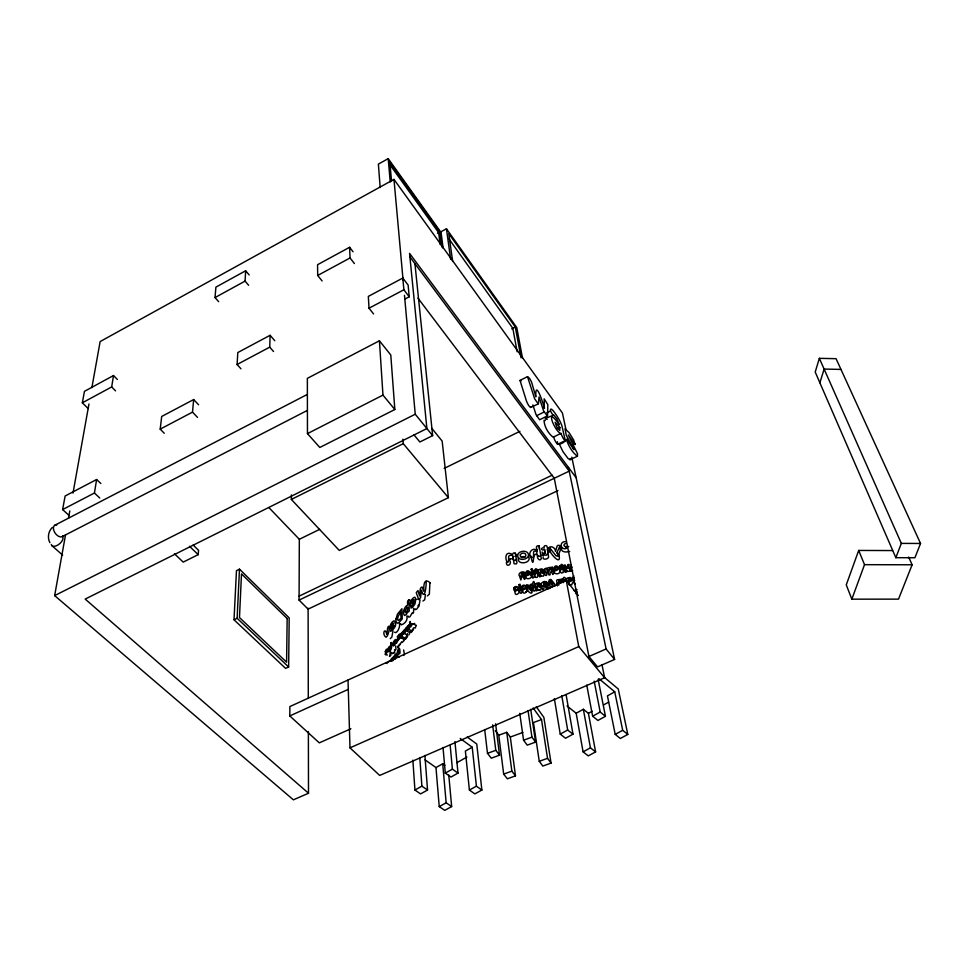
<?xml version="1.0" encoding="UTF-8"?>
<svg xmlns="http://www.w3.org/2000/svg" width="969" height="969" viewBox="0 0 969 969"><rect width="100%" height="100%" fill="white"/><g stroke="black" fill="none" stroke-linecap="round" stroke-linejoin="round"><path stroke-width="1.45" d="M548.018 552.415L546.601 555.14L542.386 555.067L542.531 553.808L544.978 553.541L544.542 549.484C541.09 551.518 540.193 547.097 544.203 547.824C542.725 545.353 547.63 544.53 547.11 547.315L549.023 547.933L547.4 548.987L548.006 552.5L549.593 551.785L548.781 550.683M557.974 490.58L308.106 609.126L299.07 600.102L299.324 539.297L268.946 507.647M566.502 440.035L566.889 439.175L573.975 449.725L566.259 435.19L564.988 428.782L569.057 432.61L573.563 439.829L575.126 444.577L568.258 434.936L577.524 453.746L577.451 456.193L570.075 459.73L568.028 458.458L562.977 451.651L559.077 443.62L566.502 440.035C568.791 445.982 572.207 452.62 577.451 456.193M540.738 555.104C539.406 558.604 535.881 554.462 536.935 551.797C530.54 548.151 536.087 558.035 531.509 557.684C526.918 554.316 532.054 546.528 536.838 550.295L536.39 546.867L537.25 545.886L539.103 545.717L539.333 549.12M288.641 666.975L289.186 617.871L239.476 569.166L236.472 570.644L234.013 619.785L285.601 668.38L288.641 666.975L237.126 618.283L239.476 569.166M431.811 428.322L442.167 441.113L448.405 497.678L339.271 550.416L291.354 499.435L291.403 494.905M350.875 728.773L319.31 742.86L289.779 715.934L289.876 706.558L566.259 580.431L578.384 595.547M542.034 586.742C541.78 591.562 544.663 589.431 543.997 586.439A1.296 0.957 -9.7 0 1 545.644 586.633C548.103 595.196 548.599 578.42 543.076 581.957C538.51 584.186 543.9 589.612 543.779 582.805A1.296 0.957 -9.7 0 1 545.026 583.12L545.644 586.633M519.856 589.939C524.81 589.334 516.792 581.557 519.626 589.564C518.754 595.208 524.132 593.864 520.91 589.467M530.685 555.516C534.779 573.721 531.581 548.89 537.565 555.298C536.499 557.962 540.024 562.105 541.344 558.604L539.103 545.717M398.356 646.517L397.799 647.704L397.496 646.226M516.295 559.307L515.096 560.567L513.304 559.816M273.524 351.505L269.733 347.144L270.109 335.298L237.793 352.546L237.102 364.501L240.942 368.789M519.856 577.112L520.874 580.031L521.794 576.809A1.284 0.945 -10.7 0 1 523.417 576.991C525.767 585.433 526.349 568.864 520.85 572.352C516.32 574.544 521.528 579.886 521.528 573.188A1.284 0.945 -10.7 0 1 522.751 573.503L523.417 576.991M563.352 565.557C563.328 575.332 564.842 565.545 561.814 564.394A1.466 1.078 -8.8 0 0 561.099 564.515L560.906 565.557L559.464 566.029L560.47 570.111M562.383 581.618L561.996 579.026L563.449 578.541L563.643 577.476A1.49 1.102 -8.7 0 1 564.37 577.354C566.393 578.505 565.411 578.796 565.436 580.952M570.353 458.507L570.075 459.73M415.023 608.823L415.216 609.683L416.537 609.271L419.068 606.013L420.013 599.872M518.96 591.381L518.899 590.739M394.516 632.236C396.951 634.562 400.657 626.349 399.422 623.418M537.662 570.038L536.838 570.584L537.129 572.933C533.107 574.908 535.494 573.333 535.385 570.838L533.774 570.45L535.215 569.978L535.433 568.924A1.466 1.078 -10 0 1 536.148 568.803C539.067 569.518 538.389 579.135 536.838 570.584M248.621 285.298L245.072 281.107L245.642 270.775L215.893 287.139L215.033 297.568L218.643 301.686M412.976 629.329L411.825 630.225M565.254 572.279C562.008 563.873 566.405 561.305 566.623 571.516C565.484 574.363 563.183 568.633 565.387 568.367M406.871 636.221L405.732 637.117M392.796 660.361L391.755 661.294M407.38 633.569C406.907 636.899 402.474 630.662 401.457 633.835C400.706 636.076 402.983 632.054 403.298 633.859C395.885 640.085 413.448 640.909 401.445 636.451M174.444 553.784L183.214 562.105L198.209 554.656L198.56 550.295L193.134 545.05M407.537 629.547C414.526 630.431 411.946 634.756 406.798 630.94L406.665 627.803A1.744 0.727 -69.7 0 1 407.041 626.628L409.088 624.811L407.428 627.755L409.088 626.434L409.209 628.057L406.895 630.916M429.885 582.866L429.364 594.154L427.377 595.935M426.118 581.23C426.566 582.587 424.991 603.178 421.406 590.133L420.582 597.582L418.778 599.666L416.234 592.604L417.978 590.557L419.589 595.983L420.243 589.431A1.623 0.678 -69 0 1 420.8 587.856L422.048 586.911L423.792 591.187C423.804 586.996 423.138 576.821 430.418 582.902M197.506 417.397L192.504 412.128L193.667 399.543L161.69 416.464L160.2 429.146L164.258 433.276M404.315 638.753L403.928 640.763L402.099 642.495A1.865 0.775 -69.9 0 1 401.675 642.059M400.233 637.432L397.774 640.909A1.865 0.775 -69.9 0 1 397.351 640.461L399.107 635.385L397.569 637.432L397.254 636.803L399.507 634.005L399.858 635.737L398.198 639.479L399.991 637.154L404.57 639.031M425.415 594.542L424.701 599.763L422.92 601.046M571.492 578.287L570.232 577.415L567.483 577.996A1.756 1.296 -8.5 0 0 566.804 578.82C565 582.999 572.4 582.103 571.771 579.486C563.231 579.486 573.127 576.228 571.867 580.637M561.693 582.393L560.918 579.365L557.308 579.753A1.756 1.296 -9 0 0 556.618 580.576L557.405 585.942M569.106 584.888L568.573 581.085M540.145 587.541L540.908 586.935L540.121 586.354M543.161 569.711L541.937 568.851L539.212 569.433A1.744 1.272 -9.8 0 0 538.522 570.244C537.529 574.605 542.131 581.23 540.23 572.461C541.32 573.454 544.59 572.582 543.415 570.898C534.876 570.62 547.412 567.834 543.052 573.587M543.779 573.224L543.04 572.425M540.242 583.653L539.006 582.781L536.269 583.362A1.756 1.296 -10 0 0 535.566 584.186C535.712 585.7 535.784 592.98 537.916 589.964C534.294 583.604 540.763 589.237 540.702 585.094C531.242 584.137 543.246 581.557 540.872 587.166M561.305 580.043C552.427 580.54 569.384 581.461 557.005 583.592M540.23 572.461L538.873 573.212M537.286 586.451L535.905 587.214M574.096 577.379L574.181 578.408M401.275 642.253L399.071 645.948L399.034 644.724M69.126 515.508L62.61 509.573L94.429 493.015L96.621 479.51L100.861 483.531M88.252 408.627L82.341 402.801L111.677 386.934L113.518 375.536L117.37 379.473M410.166 631.618L408.894 634.901M392.99 630.758L391.864 637.081L390.228 638.668M308.372 731.547L308.505 793.223L293.389 799.837L54.652 595.608L65.553 534.706M68.484 518.354L69.804 510.929M73.002 493.1L88.966 403.976M91.885 387.624L100.134 341.572L393.971 179.386L562.444 413.048L565.872 429.231M536.208 587.698L536.547 590.727M62.61 509.573L65.129 495.995L96.621 479.51M82.341 402.801L84.46 391.331L113.518 375.536M561.499 547.909C560.482 552.584 566.817 552.427 569.699 551.397M576.785 593.44L576.095 589.297M576.591 593.149L576.967 592.483M522.86 590.339C518.003 582.514 530.649 584.997 524.035 588.595A2.544 1.89 -10.7 0 0 525.416 588.231C531.194 587.638 523.514 597.037 522.836 591.284M526.627 588.098C521.031 592.011 521.552 586.96 524.181 586.027A2.011 1.49 -10.7 0 0 522.969 586.354L521.782 586.475M515.011 591.684C510.142 583.859 522.788 586.354 516.162 589.939A2.544 1.89 -11.1 0 0 517.543 589.588C523.333 588.982 515.653 598.382 514.975 592.64M518.754 589.443C513.134 593.355 513.691 588.304 516.32 587.384A2.011 1.49 -11.1 0 0 515.108 587.711L513.921 587.82M394.783 641.999C397.944 637.808 393.802 644.494 395.146 644.24C402.123 635.567 388.702 641.139 396.939 642.786M522.448 589.976L522.788 589.37M514.612 591.32L514.939 590.715M393.366 660.507L393.269 658.847L391.621 660.119L392.384 658.411L395.025 659.259M416.149 625.647L415.289 628.033L414.199 627.621M411.91 623.648L410.832 625.211L410.19 621.492L409.596 622.728L410.238 626.701L411.825 625.308L412.019 623.6L416.258 625.284M550.428 580.601L549.811 582.635L551.712 582.308L550.428 580.601L550.84 582.938M819.362 358.336L815.208 372.023L895.841 557.684L914.906 557.744L920.55 543.476L836.065 358.687L819.362 358.336L901.34 543.391L895.841 557.684M397.072 656.134C395.849 655.468 399.749 641.127 400.015 652.573C400.136 654.148 398.416 654.354 399.095 652.222C399.361 654.402 395.037 657.091 399.289 657.03M819.895 382.803L824.122 369.068L840.971 369.419M573.224 580.407L573.309 582.575L575.259 583.835M532.853 404.909L536.039 414.611L539.563 419.771L547.57 415.822L547.824 404.63L544.166 398.828L544.36 408.324C544.602 407.731 534.936 376.687 535.845 396.842L531.545 381.98L529.643 378.419L527.511 376.662L520.002 380.405L526.53 401.227C527.318 403.068 529.353 407.828 531 407.113M548.333 588.607L547.606 584.961L549.314 579.825L550.949 579.426L554.498 583.786L549.629 583.58L550.247 587.093L549.665 588.462L548.224 588.474M549.629 583.58L549.06 584.949L547.606 584.961M572.679 570.584L570.947 571.08L570.39 567.555L571.165 565.121M526.046 576.071C524.592 580.952 534.609 578.178 530.406 574.908M518.585 557.599C515.847 565.351 531.727 563.934 528.82 556.8M892.57 550.562L858.691 550.44L846.264 584.876L851.836 599.169L898.517 599.133L912.12 564.782L908.68 557.054M851.836 599.169L864.518 564.673L858.691 550.44M558.265 555.697L560.7 549.144L560.118 545.644L558.386 545.281A1.563 1.126 -8.8 0 0 557.114 546.092L555.491 551.3C555.54 546.298 546.625 544.433 549.956 550.961C550.44 553.578 561.426 566.502 559.052 555.37L556.824 552.839L560.118 545.644M531.981 584.246L530.225 588.013L531.327 589.346C534.331 595.935 527.669 592.749 527.136 588.68C524.314 584.876 528.699 583.059 529.558 587.202C529.183 583.023 533.846 583.168 532.623 587.747L531.327 591.175M572.122 567.071L570.39 567.555M564.685 568.755L569.057 567.955L569.106 564.418L567.689 564.648L567.87 567.24L565.944 567.265M392.203 644.579L392.978 643.852L393.632 645.984L393.826 641.575L391.912 644.264L394.359 645.378M386.328 663.353L386.437 663.135A1.478 0.606 -70.3 0 1 386.813 662.711L387.067 663.523M404.025 639.298L403.479 640.327M545.172 572.207C543.343 575.986 548.248 577.088 546.577 572.703C549.108 570.753 547.897 576.773 550.186 574.702C549.035 569.929 552.245 572.461 552.875 574.532C554.849 573.442 553.081 565.181 550.683 567.616A1.817 1.332 -9.3 0 0 549.326 567.459C547.412 568.815 542.434 567.107 544.711 572.013C547.57 573.297 544.348 567.725 547.497 569.021C548.672 574.229 549.387 570.111 550.041 568.294C551.664 570.099 553.796 574.132 552.439 567.107M417.918 605.976L418.366 605.104M385.299 654.257C386.837 657.406 387.443 644.979 385.759 650.647L385.008 651.737L385.819 651.531L385.299 654.257L387.455 655.032M537.323 549.774L537.02 551.191M526.639 590.351L526.591 589.164M393.523 652.428L392.348 653.7L391.633 652.549M388.194 662.408L389.635 660.822L390.362 661.355M392.917 658.399L393.135 657.091L391.258 658.956A1.756 0.727 -70.3 0 0 390.882 660.143L390.846 660.955M559.052 555.37L556.109 555.915L549.362 547.461M531.327 589.346L529.825 589.624L526.47 585.179M542.155 551.967L542.386 553.263L545.147 552.984L544.542 549.484M545.244 418.499L553.82 415.023L556.933 418.923L559.283 424.785C545.474 404.679 552.875 429.013 560.579 433.555L561.608 434.899A4.312 0.921 64 0 0 564.019 439.49C568.403 441.125 557.223 446.527 556.557 443.099A4.312 0.945 64.1 0 1 554.147 438.509L553.674 436.934L561.124 433.313M549.956 550.961L550.719 550.331M545.595 418.959L547.231 419.347M400.185 644.034L399.664 644.676M389.962 655.698L390.132 653.082M554.728 570.729C552.027 574.774 561.233 574.92 559.597 570.802M414.09 623.612L414.756 623.406M560.676 572.146L561.354 573.079L563.219 572.497L563.122 569.675M574.06 590.678L575.622 590.436L576.18 593.973M535.433 576.64C533.471 577.088 537.613 578.311 537.759 576.446L537.468 574.084M543.149 557.32C541.937 560.155 548.26 559.513 548.611 557.078L547.4 548.987M407.464 628.336C411.716 625.938 403.758 631.11 409.633 629.135M52.374 527.39C48.317 531.218 47.227 537.747 49.891 542.676M576.87 591.344L576.543 592.871A1.902 1.417 -8 0 0 577.039 593.416M402.571 632.999L402.85 631.631L400.972 633.52A1.744 0.727 -69.8 0 0 400.597 634.707L400.718 637.832M577.112 589.806L576.034 589.612M403.794 655.504L404.388 654.16L403.625 649.945M521.395 557.55L523.333 556.569L525.489 556.848M573.793 575.78L572.485 578.323L574.714 580.31M519.905 587.856L519.784 588.873M520.777 588.813L520.898 587.795M526.47 591.502L526.082 591.744A2.544 1.89 -10.7 0 1 525.622 591.926M559.476 566.271L561.087 566.417C561.257 568.912 558.859 570.475 562.88 568.512L562.541 566.162M425.052 759.878L435.977 767.557L442.724 763.778L444.868 765.304M481.872 790.05L476.421 786.186L472.218 747.232L465.374 751.072L469.396 790.05L474.846 793.89L481.872 790.05L476.76 744.035L467.203 737.009M456.896 762.676L466.937 757.055M443.172 248.415L441.077 232.475L388.206 158.637L378.382 164.112L380.163 187.538M414.926 790.038L421.89 786.15L427.547 790.038L420.594 793.902L414.926 790.038L412.867 760.156M445.304 773.092L452.39 769.144L457.998 773.117L450.924 777.053L445.304 773.092L443.027 747.523M576.18 713.245L583.35 709.272L588.413 713.329L595.608 751.896L588.268 755.881L583.084 751.859L576.18 713.245L567.035 705.953M627.803 734.429L622.704 730.299L614.734 691.818L607.442 695.875L615.206 734.369L620.33 738.487L627.803 734.429L618.27 688.983L603.663 676.786M417.784 599.327L419.153 598.878M588.413 713.329L592.204 711.234M603.602 704.923L608.665 702.113M560.239 734.114L567.664 730.008L572.982 734.175L565.569 738.245L560.239 734.114L554.365 698.685M592.64 716.212L600.199 712.033L605.455 716.297L597.909 720.451L592.64 716.212L586.729 685.035M215.033 297.568L245.072 281.107M439.236 806.608L446.152 802.804L451.651 806.583L444.747 810.363L439.236 806.608L435.977 767.557M469.396 790.05L476.421 786.186M583.084 751.859L590.448 747.85L595.608 751.896M615.206 734.369L622.704 730.299M353.043 251.746L349.591 247.289L317.566 264.694L317.699 275.462L322.12 280.962M406.859 635.131C408.591 634.574 407.089 638.583 405.769 638.05M317.699 275.462L350.051 257.96L349.591 247.289M437.467 233.311L439.865 232.027L389.865 162.235L391.524 181.155M440.023 232.233L446.455 228.781L516.78 327.595L522.521 358.288M237.102 364.501L269.733 347.144M405.224 298.912L409.233 296.793L408.119 285.068L402.825 278.055L368.341 296.381L369.019 308.203L373.574 313.956M369.019 308.203L403.879 289.767L402.825 278.055M160.2 429.146L192.504 412.128M379.424 340.785L307.355 378.358L307.464 433.615L319.806 447.472L394.831 409.512L390.786 355.005L379.424 340.785L382.961 395.11L394.831 409.512M54.567 525.38L307.221 394.48M62.44 536.511L307.415 410.384M511.705 328.879L515.302 327.05L448.792 233.65L452.656 261.509M307.464 433.615L382.961 395.11M54.652 595.608L415.241 414.223L404.473 295.291M291.354 499.435L403.261 443.657L402.91 439.236M414.926 263.641L432.646 435.626L419.868 441.985L414.066 434.96M530.515 407.513L538.437 403.819L539.006 397.024L543.597 410.904L547.449 416.185M536.572 415.737L544.13 412.019M546.746 412.83L550.453 411.013C549.871 404.134 558.047 417.554 559.21 419.807A9.484 2.011 63.9 0 1 561.923 425.875L565.339 440.847M299.324 539.297L319.625 529.365M444.141 468.427L519.929 431.326M557.369 428.698L559.852 427.499L555.092 422.23L556.739 427.014L559.779 430.466L559.852 427.499M564.745 440.653L567.204 439.454M572.703 444.953L575.138 443.778M234.013 619.785L237.126 618.283M299.082 596.153L552.173 475.173M299.07 600.102L569.215 471.14L409.911 256.894M289.779 715.934L348.295 689.347M349.991 747.85L578.759 646.602L604.632 677.731L379.703 775.43L349.991 747.85L348.016 680.02M588.934 656.51L606.097 648.964L614.612 659.441L597.558 666.89L588.934 656.51L554.111 477.487M553.674 436.934L553.105 437.176C548.103 433.313 544.299 426.59 544.021 420.255L545.281 420.558M542.87 585.724L544.227 585.421M520.002 380.405L521.104 380.974M498.769 735.217L506.751 732.31L510.312 737.046L515.484 775.866L507.332 778.797L503.674 774.098L498.769 735.217L495.304 730.65M551.058 763.112L547.533 758.327L541.514 719.592L533.459 722.535L539.261 761.295L542.81 766.067L551.058 763.112L543.863 717.351L536.22 706.692M510.312 737.046L522.921 732.443M487.48 753.337L495.777 750.321L499.532 755.19L491.259 758.182L487.48 753.337L484.694 729.56M523.563 740.219L531.945 737.167L535.591 742.109L527.233 745.137L523.563 740.219L519.759 713.329M503.674 774.098L511.85 771.154L515.484 775.866M539.261 761.295L547.533 758.327M408.894 599.787C405.866 601.01 409.269 605.698 406.302 605.904C404.025 608.229 402.329 612.687 404.436 615.497L406.35 614.54L408.022 611.136L408.53 611.814A3.137 1.308 -69.3 0 0 409.257 610.967L408.894 599.787L412.091 601.01M546.031 585.155L546.94 585.094M523.817 575.55L524.713 575.477M531.472 587.638L532.623 587.747M566.211 543.343L564.321 544.081L563.885 545.39L564.782 546.468L566.817 546.54M565.642 547.146L568.791 546.504M565.811 541.61C558.532 541.235 560.457 551.095 567.071 548.248M413.218 628.094L413.545 629.668L411.873 631.158M395.618 645.911L396.018 649.436L395.243 650.042M537.323 573.224L538.292 573.539M563.316 582.635C560.663 581.4 566.175 582.127 563.631 579.426L561.984 579.196M550.247 587.093L552.778 586.669L552.173 583.144M535.106 574.496L533.774 570.693M539.261 589.673L538.292 589.6M514.83 556.412C518.5 556.339 513.558 550.004 512.577 554.474C500.222 547.764 508.919 573.285 508.677 556.581A1.756 1.272 -11.1 0 1 510.312 555.334A2.532 1.829 -11.1 0 1 512.71 555.927L513.388 559.416A2.519 1.829 -11.1 0 0 510.203 559.065M864.518 564.673L912.12 564.782M901.34 543.391L920.55 543.476M567.386 571.116L566.514 570.789M559.779 548.781L560.7 549.144M569.288 567.725L569.845 571.238L566.623 571.516M393.826 641.575L395.982 642.362M408.664 626.083L410.832 626.895M569.142 584.61L571.819 584.767L572.34 583.011M540.859 575.974L543.488 576.119L544.033 574.399M537.916 589.964L540.581 590.121L541.126 588.365M460.214 738.451L472.218 747.232M598.951 678.688L614.734 691.818M308.505 793.223L85.175 599.084L426.893 428.552L409.56 253.369L576.155 477.79M51.648 545.414L62.67 555.164M94.429 493.015L99.783 498.042M189.5 546.274L198.209 554.656M111.677 386.934L115.565 390.882M193.667 399.543L198.609 404.788M270.109 335.298L274.784 340.725M538.098 403.77L534.585 398.647L527.511 376.662M245.642 270.775L249.166 274.942M403.261 443.657L448.405 497.678M415.241 414.223L432.646 435.626M350.051 257.96L354.4 263.556M553.02 415.326L550.453 411.013M403.879 289.767L409.233 296.793M417.954 298.137L554.256 478.274M533.144 707.964L541.514 719.592M388.63 162.925L438.666 232.669L440.217 244.672M448.841 238.713L512.831 328.309L517.131 351.747M400.415 623.6L401.505 624.835C404.885 623.782 408.082 619.894 406.847 616.102M407.961 616.005L408.724 617.12L409.923 616.829L412.309 612.759L412.83 613.438A3.137 1.308 -69.4 0 0 413.557 612.59L413.69 608.326M389.441 656.485L390.834 655.323L390.882 652.234M571.795 457.186L614.612 659.441M568.44 467.397L606.097 648.964M557.32 441.67L557.89 444.444M601.967 664.564L604.632 677.731M598.115 679.233L605.455 716.297M514.478 588.207L514.927 590.545M594.179 681.159L600.199 712.033M522.339 586.863L522.788 589.2M566.259 580.431L578.759 646.602M515.302 327.05L521.031 357.779M530.515 587.88L530.951 590.218M583.35 709.272L590.448 747.85M535.385 570.838L535.809 573.163M534.694 574.157L535.118 576.494M542.773 553.674L543.185 556.012M546.322 581.582C549.35 584.658 544.481 587.771 545.026 583.12M566.247 695.512L572.982 734.175M551.918 583.483L552.318 585.833M547.715 569.178L548.333 572.679M554.498 583.786L554.898 586.136M551.155 568.585L551.749 572.098M561.802 695.79L567.664 730.008M539.503 576.725L539.152 573.745A1.732 1.272 -9.8 0 1 539.297 573.442M558.374 582.829L558.762 585.179M393.935 653.167L394.722 652.561L394.577 649.824M560.215 568.561L560.603 570.898M557.405 552.584L557.987 556.085M563.631 579.426L564.019 581.763M561.087 566.417L561.475 568.755M565.908 578.554L566.308 580.964M570.511 567.677L571.068 571.201M524.059 571.989C526.991 575.017 522.146 578.069 522.751 573.503M515.302 552.972L516.962 562.795L516.344 563.91L514.139 563.752L512.71 555.927M530.685 709.284L535.591 742.109M506.496 562.129C505.685 568.161 513.061 564.358 509.367 560.058A1.756 1.272 -11.1 0 1 510.203 559.065M528.02 710.531L531.945 737.167M446.455 228.781L450.646 259.365M506.751 732.31L511.85 771.154M439.865 232.027L441.816 247.022M495.607 723.758L499.532 755.19M492.652 724.86L495.777 750.321M454.933 741.576L457.998 773.117M450.161 745.294L452.39 769.144M448.78 775.091L451.651 806.583M393.971 179.386L403.104 280.247M442.724 763.778L446.152 802.804M388.206 158.637L390.228 181.978M557.187 584.816L557.211 584.089A1.756 1.296 -9 0 1 557.587 583.508M424.894 755.42L427.547 790.038M419.783 757.528L421.89 786.15M308.106 608.181L308.299 698.443M536.208 587.698A1.756 1.296 -10 0 1 536.354 587.384M63.13 535.712A6.807 3.997 54.7 0 1 54.724 532.502A6.807 3.997 54.7 0 1 56.735 524.992M62.61 536.669A7.013 3.67 -39.8 0 1 58.54 544.59A7.013 3.67 -39.8 0 1 51.296 544.493M415.907 599.23L414.768 604.377L412.237 607.648L410.917 608.048C410.226 605.128 415.326 605.14 414.538 601.325C407.574 613.389 409.972 597.703 414.865 597.231L415.907 599.23M517.555 555.152C517.276 561.124 527.439 560.433 528.541 555.479C528.783 549.532 518.694 550.235 517.555 555.152M387.334 650.344C387.346 655.044 390.519 647.389 389.841 651.895C391.524 650.55 390.132 643.113 389.393 647.268A1.805 0.739 -70 0 0 388.739 647.219L387.334 650.344M287.151 618.549L286.594 662.19L239.476 617.568L241.499 573.902L287.151 618.549M531.436 570.874C531.242 580.068 536.269 568.9 531.436 570.874M532.078 574.375C531.896 583.568 536.911 572.413 532.078 574.375M395.316 622.837C397.823 627.973 385.71 635.143 392.506 628.639C396.515 620.535 391.5 629.22 389.829 628.881C389.817 625.865 391.016 622.413 393.729 620.838L394.819 621.153L395.316 622.837M395.958 619.07L396.151 622.001L397.229 623.249L399.058 622.473L402.256 618.876L401.905 608.738L397.435 614.164L395.958 619.07M396.612 654.959L396.018 657.6L394.104 659.38L395.921 656.158L393.862 658.254L394.347 655.492L395.8 653.881L396.612 654.959M534.706 586.984C530.104 591.078 534.21 572.788 534.706 586.984M535.36 590.484C530.758 594.591 534.852 576.289 535.36 590.484M390.761 645.245C390.313 655.783 393.293 640.86 390.761 645.245M405.066 610.615L405.199 612.456L406.023 612.808L407.852 608.968A2.774 1.151 -69.3 0 0 407.137 607.139L405.066 610.615M554.995 568.088C557.03 572.558 559.186 564.539 554.995 568.088M388.097 649.618C389.126 653.36 389.986 644.542 388.097 649.618M397.726 651.604L397.908 652.403L399.058 651.338L398.949 649.739L397.726 651.604M390.616 643.586L391.331 642.556L390.616 643.586M526.579 572.97C528.541 577.451 530.806 569.421 526.579 572.97M520.256 554.874L520.535 556.654L522.255 557.587L524.52 557.187L525.852 555.721L525.561 553.953L523.841 553.033L521.576 553.432L520.256 554.874M411.752 602.379L411.704 603.251L414.199 599.593L412.855 599.944L411.752 602.379M402.547 634.622L401.481 635.797L402.547 634.622M531.727 572.74C532.865 575.029 534.198 570.85 531.727 572.74M394.553 656.449L395.776 655.092L394.553 656.449M531.085 569.239C532.223 571.528 533.556 567.349 531.085 569.239M391.294 625.865L391.234 626.749L393.68 623.152L392.372 623.467L391.294 625.865M518.839 584.731C519.965 587.057 521.346 582.817 518.839 584.731M570.644 580.177C568.767 582.296 567.568 578.299 570.644 580.177M560.445 581.921C558.568 584.041 557.369 580.043 560.445 581.921M397.629 617.338L397.811 619.966A3.537 1.453 -69.5 0 0 398.683 620.426L401.057 618.198L400.633 611.96L397.629 617.338M539.37 585.542C537.468 587.662 536.317 583.665 539.37 585.542M542.301 571.565C540.423 573.66 539.273 569.724 542.301 571.565M405.345 628.99L404.945 631.945L404.012 630.02L403.334 631.001L404.63 633.351L406.217 627.718L405.345 628.99M387.564 628.675L386.74 634.465C385.081 626.095 381.544 634.55 386.086 637.227C388.751 636.136 390.495 624.121 388.363 626.519A1.514 0.618 -69.7 0 0 387.685 627.96L387.564 628.675M559.21 568.403C551.191 576.385 553.626 559.937 559.21 568.403M530.782 573.285C522.654 581.291 525.343 564.794 530.782 573.285"/></g></svg>
